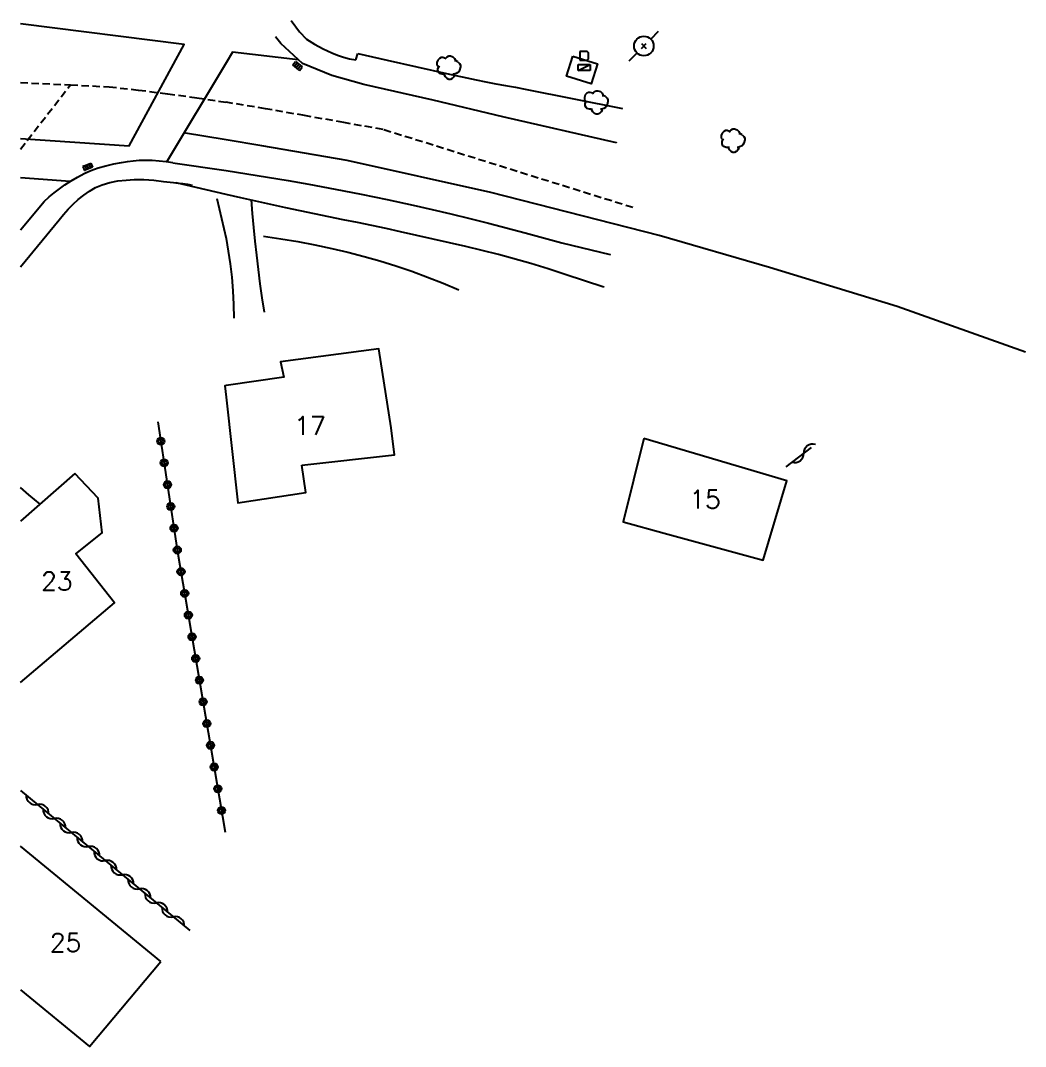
# Model space of a CAD drawing. Header units: millimetres. Extents: x 146000 to 147001, y 141999 to 143000.
# Drawn here: x 146000 to 146068.5, y 142720.1 to 142790 of the extents above; entities that cross this region are included whole.
import ezdxf
from ezdxf.enums import TextEntityAlignment as Align

# ---------------------------------------------------------------- set-up
doc = ezdxf.new("R2010")
doc.units = ezdxf.units.MM
doc.linetypes.add('DASHED', pattern=[0.75, 0.5, -0.25])
doc.layers.get('0').update_dxf_attribs({"linetype": 'CONTINUOUS'})
for name, color, linetype in [('W0001', 6, 'DASHED'), ('W0006', 2, 'CONTINUOUS'), ('W0014', 7, 'CONTINUOUS'), ('W0017', 7, 'CONTINUOUS'), ('W0020', 2, 'CONTINUOUS'), ('W0101', 7, 'CONTINUOUS'), ('W0211', 2, 'CONTINUOUS'), ('W0300', 7, 'CONTINUOUS'), ('W0310', 3, 'CONTINUOUS'), ('W0323', 7, 'CONTINUOUS'), ('W0333', 7, 'CONTINUOUS'), ('W0401', 7, 'CONTINUOUS'), ('W0438', 7, 'CONTINUOUS'), ('W0473', 7, 'CONTINUOUS'), ('W0991', 7, 'CONTINUOUS')]:
    doc.layers.add(name, color=color, linetype=linetype)
doc.styles.get("Standard").update_dxf_attribs({"font": 'romans.shx', "width": 0.85})

# ---------------------------------------------------------------- blocks, each defined once
blk = doc.blocks.new('T473')
for p, q in [((0.500001, 0.500001), (1.000002, 1.000002)), ((-0.166667, 0.166667), (0.166667, -0.166667)), ((-0.166667, -0.166667), (0.166667, 0.166667)), ((-1.000002, -1.000002), (-0.500001, -0.500001))]:
    blk.add_line(p, q)
blk.add_ellipse((0, 0), major_axis=(0.471405, 0.471405), ratio=1, start_param=5.497787144, end_param=11.780972451)
blk = doc.blocks.new('T300')
for p, q in [((-0.286, 0.629), (-0.171, 0.743)), ((-0.171, 0.743), (-0.057, 0.8)), ((-0.057, 0.8), (0.057, 0.8)), ((0.057, 0.8), (0.229, 0.743)), ((0.229, 0.743), (0.343, 0.629)), ((-0.8, 0.514), (-0.857, 0.343)), ((-0.857, 0.343), (-0.857, 0.171)), ((-0.857, 0.171), (-0.743, 0.057)), ((-0.686, 0.629), (-0.8, 0.514)), ((-0.8, -0.057), (-0.743, 0.057)), ((-0.743, 0.057), (-0.686, 0.114)), ((-0.571, 0.686), (-0.686, 0.629)), ((-0.457, 0.686), (-0.571, 0.686)), ((-0.286, 0.629), (-0.457, 0.686)), ((-0.229, 0.571), (-0.286, 0.629)), ((0.343, 0.629), (0.4, 0.514)), ((0.457, 0.457), (0.343, 0.457)), ((0.4, 0.514), (0.4, 0.457)), ((0.571, 0.4), (0.457, 0.457)), ((0.571, 0.4), (0.686, 0.286)), ((0.686, 0.286), (0.743, 0.171)), ((0.743, 0.057), (0.686, -0.171)), ((0.743, 0.171), (0.743, 0.057)), ((-0.8, -0.171), (-0.8, -0.057)), ((-0.8, -0.229), (-0.8, -0.171)), ((-0.743, -0.343), (-0.8, -0.229)), ((-0.686, -0.4), (-0.743, -0.343)), ((-0.514, -0.457), (-0.686, -0.4)), ((-0.4, -0.457), (-0.514, -0.457)), ((-0.4, -0.457), (-0.343, -0.457)), ((-0.343, -0.457), (-0.343, -0.4)), ((-0.343, -0.514), (-0.343, -0.457)), ((-0.286, -0.629), (-0.343, -0.514)), ((-0.171, -0.743), (-0.286, -0.629)), ((0.229, -0.686), (0.171, -0.743)), ((0.286, -0.457), (0.229, -0.457)), ((0.286, -0.629), (0.229, -0.686)), ((0.457, -0.4), (0.286, -0.457)), ((0.343, -0.514), (0.286, -0.629)), ((0.343, -0.514), (0.343, -0.457)), ((0.571, -0.343), (0.457, -0.4)), ((0.629, -0.286), (0.571, -0.343)), ((0.686, -0.171), (0.629, -0.286)), ((-0.057, -0.8), (-0.171, -0.743)), ((0.057, -0.8), (-0.057, -0.8)), ((0.171, -0.743), (0.057, -0.8))]:
    blk.add_line(p, q)
blk = doc.blocks.new('T438')
for p, q in [((0.15, 1.1), (-0.3, 1.1)), ((-0.3, 1.1), (-0.3, 0.5)), ((0.3, 0.65), (0.3, 0.95)), ((-0.4, 0.2), (0.4, 0.2)), ((-0.4, -0.2), (-0.4, 0.2)), ((-0.3, 0.5), (0.15, 0.5)), ((0.4, 0.2), (0.4, -0.2))]:
    blk.add_line(p, q)
at = {"flags": 128}
for points in [[(-0.4, -0.2), (0.4, 0.2)], [(0.4, -0.2), (-0.4, -0.2)]]:
    blk.add_lwpolyline(points, dxfattribs=at)
for centre, major_axis, start_param, end_param in [((0.15, 0.95), (0.106, -0.106), 0.785398, 2.356194), ((0.15, 0.65), (0.106, 0.106), 3.926991, 5.497787)]:
    blk.add_ellipse(centre, major_axis=major_axis, ratio=1, start_param=start_param, end_param=end_param)
blk = doc.blocks.new('T401')
for p, q in [((-0.3, 0.3), (0, 0.3)), ((-0.3, -0.25), (-0.3, 0.3)), ((-0.3, 0.15), (0, 0.15)), ((-0.3, 0), (0, 0)), ((0, 0.3), (0, -0.25)), ((-0.3, -0.15), (0, -0.15)), ((-0.3, -0.25), (-0.3, -0.3)), ((-0.3, -0.3), (0, -0.3)), ((0, -0.3), (0, -0.25))]:
    blk.add_line(p, q)
blk = doc.blocks.new('t323o')
at = {"color": 0, "linetype": 'Continuous'}
for radius in [0.25, 0.15]:
    blk.add_circle((0, 0), radius, dxfattribs=at)
blk = doc.blocks.new('t310o')
at = {"color": 0, "linetype": 'Continuous'}
for centre, start, end in [((-0.5, 0.375), 216.8699, 323.1304), ((0.5, -0.375), 36.8699, 143.1303)]:
    blk.add_arc(centre, 0.625, start, end, dxfattribs=at)

msp = doc.modelspace()

# ---------------------------------------------------------------- linework, layer by layer
at = {"layer": 'W0001'}
for points in [[(146000, 142785.767), (146003.409, 142785.609)], [(146000, 142781.236), (146003.409, 142785.609)], [(146003.409, 142785.609), (146006.036, 142785.471), (146008.033, 142785.252), (146010.026, 142785.002), (146012.015, 142784.724), (146014, 142784.42)], [(146041.702, 142777.248), (146024.694, 142782.561), (146022.023, 142783.04), (146019.352, 142783.516), (146016.678, 142783.979), (146014, 142784.42)]]:
    msp.add_lwpolyline(points, dxfattribs=at)
at = {"layer": 'W0006'}
for points in [[(146014, 142781.854), (146011.107, 142782.329)], [(146068.46, 142767.387), (146059.729, 142770.507), (146051.032, 142773.164), (146043.506, 142775.35), (146032.047, 142778.262), (146022.254, 142780.447), (146016.438, 142781.454), (146014, 142781.854)]]:
    msp.add_lwpolyline(points, dxfattribs=at)
at = {"layer": 'W0014'}
for points in [[(146018.437, 142789.992), (146019.005, 142789.232), (146019.478, 142788.727), (146020.031, 142788.376), (146020.608, 142788.072), (146021.196, 142787.799), (146021.595, 142787.637), (146022.004, 142787.499), (146022.42, 142787.388), (146022.842, 142787.302)], [(146040.589, 142781.661), (146040.589, 142781.661), (146040.589, 142781.661), (146040.589, 142781.661), (146032.849, 142783.439), (146028.102, 142784.575), (146023.388, 142785.635), (146021.201, 142786.246), (146019.201, 142787.071), (146017.744, 142788.416), (146017.377, 142788.891)], [(146022.842, 142787.302), (146022.97, 142787.754)], [(146022.97, 142787.754), (146024.983, 142787.29), (146026.998, 142786.834), (146029.015, 142786.387), (146031.034, 142785.952), (146031.701, 142785.816), (146032.371, 142785.688), (146033.041, 142785.564), (146033.711, 142785.442), (146034.381, 142785.316), (146034.381, 142785.316), (146034.381, 142785.316), (146034.381, 142785.316), (146034.381, 142785.316), (146034.381, 142785.316), (146034.381, 142785.316), (146034.381, 142785.316), (146034.381, 142785.316), (146034.381, 142785.316), (146034.381, 142785.316), (146040.998, 142783.993)], [(146001.617, 142777.67), (146001.949, 142777.973), (146002.294, 142778.261), (146002.651, 142778.534), (146003.02, 142778.792), (146003.444, 142779.065), (146003.878, 142779.323), (146004.326, 142779.558), (146004.788, 142779.763), (146005.299, 142779.947), (146005.821, 142780.096), (146006.349, 142780.219), (146006.881, 142780.323), (146007.281, 142780.387), (146007.682, 142780.436), (146008.086, 142780.467), (146008.491, 142780.478), (146008.967, 142780.469), (146009.441, 142780.437), (146009.914, 142780.384), (146010.384, 142780.309)], [(146010.371, 142780.302), (146014, 142779.774)], [(146014, 142779.774), (146015.414, 142779.553), (146016.827, 142779.322), (146018.239, 142779.082), (146019.649, 142778.834), (146021.431, 142778.504), (146023.209, 142778.155), (146024.984, 142777.789), (146026.755, 142777.407), (146028.04, 142777.117), (146029.323, 142776.815), (146030.602, 142776.502), (146031.88, 142776.18), (146034.384, 142775.527), (146036.881, 142774.851), (146040.174, 142774.057), (146040.174, 142774.057)], [(146002.642, 142776.411), (146002.932, 142776.785), (146003.246, 142777.14), (146003.582, 142777.474), (146003.938, 142777.786), (146004.312, 142778.082), (146004.703, 142778.359), (146005.117, 142778.604), (146005.557, 142778.802), (146006.089, 142778.964), (146006.636, 142779.063), (146007.186, 142779.119), (146007.735, 142779.15), (146008.408, 142779.15), (146009.079, 142779.103), (146009.746, 142779.03), (146010.411, 142778.956), (146010.731, 142778.919), (146011.051, 142778.878), (146011.37, 142778.83), (146011.688, 142778.778)], [(146014, 142778.139), (146010.606, 142778.929)], [(146039.734, 142771.829), (146039.734, 142771.829), (146037.093, 142772.686), (146035.936, 142773.076), (146034.769, 142773.437), (146032.566, 142774.047), (146030.346, 142774.59), (146028.118, 142775.097), (146025.89, 142775.597), (146024.916, 142775.812), (146023.94, 142776.02), (146022.962, 142776.222), (146021.984, 142776.42), (146021.006, 142776.617), (146020.029, 142776.816), (146019.052, 142777.019), (146018.076, 142777.228), (146017.056, 142777.452), (146016.037, 142777.678), (146015.018, 142777.907), (146014, 142778.139)], [(146000, 142775.724), (146001.617, 142777.67)], [(146000, 142773.207), (146002.642, 142776.411)]]:
    msp.add_lwpolyline(points, dxfattribs=at)
at = {"layer": 'W0017'}
for points in [[(146013.367, 142777.865), (146014, 142775.147)], [(146015.716, 142777.779), (146015.79, 142776.836), (146015.874, 142775.895), (146015.966, 142774.954), (146016.068, 142774.014), (146016.184, 142773.037), (146016.309, 142772.06), (146016.444, 142771.086), (146016.588, 142770.112)], [(146014, 142775.147), (146014.079, 142774.716), (146014.152, 142774.285), (146014.22, 142773.852), (146014.282, 142773.418), (146014.392, 142772.495), (146014.471, 142771.57), (146014.519, 142770.642), (146014.536, 142769.713)], [(146001.327, 142757.046), (146000.568, 142757.661), (146000, 142758.171)]]:
    msp.add_lwpolyline(points, dxfattribs=at)
at = {"layer": 'W0020'}
for points in [[(146000, 142781.963), (146007.39, 142781.446), (146011.159, 142788.348), (146000, 142789.76)], [(146018.915, 142787.307), (146014.434, 142787.838), (146014, 142787.116)], [(146014, 142787.116), (146009.934, 142780.349)], [(146000, 142779.299), (146003.373, 142779.049)]]:
    msp.add_lwpolyline(points, dxfattribs=at)
at = {"layer": 'W0101'}
for points in [[(146025.241, 142762.232), (146024.42, 142767.629), (146017.713, 142766.726), (146017.937, 142765.685), (146014, 142765.123)], [(146014, 142765.123), (146013.911, 142765.11), (146014, 142764.317)], [(146014, 142764.317), (146014.806, 142757.133), (146019.446, 142757.835), (146019.167, 142759.687)], [(146019.167, 142759.687), (146025.483, 142760.396), (146025.241, 142762.232)], [(146042.463, 142761.508), (146041.064, 142755.826), (146043.855, 142755.051)], [(146043.855, 142755.051), (146050.59, 142753.229), (146052.194, 142758.624), (146042.463, 142761.508)], [(146003.704, 142759.13), (146000, 142755.882)], [(146000, 142744.892), (146006.396, 142750.323), (146003.771, 142753.649), (146005.553, 142755.086), (146005.295, 142757.441), (146003.704, 142759.13)], [(146009.547, 142725.879), (146000, 142733.74)], [(146000, 142723.942), (146004.694, 142720.082), (146009.547, 142725.879)]]:
    msp.add_lwpolyline(points, dxfattribs=at)
at = {"layer": 'W0211'}
msp.add_lwpolyline([(146016.556, 142775.293), (146017.726, 142775.124), (146018.893, 142774.929), (146020.055, 142774.707), (146021.211, 142774.46), (146022.308, 142774.2), (146023.399, 142773.916), (146024.483, 142773.607), (146025.56, 142773.271), (146026.647, 142772.903), (146027.725, 142772.509), (146028.793, 142772.09), (146029.851, 142771.645)], dxfattribs=at)
at = {"layer": 'W0310'}
for points in [[(146052.161, 142759.588), (146053.882, 142760.901)], [(146000, 142737.527), (146011.535, 142727.975)]]:
    msp.add_lwpolyline(points, dxfattribs=at)
at = {"layer": 'W0323'}
msp.add_lwpolyline([(146009.357, 142762.656), (146010.68, 142753.926), (146013.938, 142734.688)], dxfattribs=at)
at = {"layer": 'W0333'}
msp.add_lwpolyline([(146037.627, 142787.57), (146039.304, 142787.047), (146038.877, 142785.679), (146037.2, 142786.202)], close=True, dxfattribs=at)

# ---------------------------------------------------------------- block references
at = {"layer": 'W0300'}
for p in [(146029.228, 142786.782), (146039.27, 142784.408), (146048.588, 142781.807)]:
    msp.add_blockref('T300', p, dxfattribs=at)
at = {"layer": 'W0310'}
for p, rotation in [((146053.353, 142760.498), 37.35489437396973), ((146001.155, 142736.571), 320.3710564102572), ((146002.311, 142735.614), 320.3710564102572), ((146003.466, 142734.657), 320.3710564102572), ((146004.621, 142733.701), 320.3710564102572), ((146005.776, 142732.744), 320.3710564102572), ((146006.932, 142731.787), 320.3710564102572), ((146008.087, 142730.83), 320.3710564102572), ((146009.242, 142729.874), 320.3710564102572), ((146010.398, 142728.917), 320.3710564102572)]:
    msp.add_blockref('t310o', p, dxfattribs=dict(at, rotation=rotation))
at = {"layer": 'W0323'}
for p, rotation in [((146009.558, 142761.33), 278.6173979407963), ((146009.783, 142759.847), 278.6173979407963), ((146010.008, 142758.363), 278.6173979407963), ((146010.232, 142756.88), 278.6173979407963), ((146010.457, 142755.397), 278.6173979407963), ((146010.682, 142753.914), 279.6123400877455), ((146010.932, 142752.435), 279.6123400877455), ((146011.183, 142750.956), 279.6123400877455), ((146011.433, 142749.477), 279.6123400877455), ((146011.684, 142747.999), 279.6123400877455), ((146011.934, 142746.52), 279.6123400877455), ((146012.185, 142745.041), 279.6123400877455), ((146012.435, 142743.562), 279.6123400877455), ((146012.686, 142742.083), 279.6123400877455), ((146012.936, 142740.604), 279.6123400877455), ((146013.187, 142739.125), 279.6123400877455), ((146013.437, 142737.646), 279.6123400877455), ((146013.688, 142736.167), 279.6123400877455)]:
    msp.add_blockref('t323o', p, dxfattribs=dict(at, rotation=rotation))
at = {"layer": 'W0401'}
for p, rotation in [((146018.964, 142787.015), 50.47347602383745), ((146004.632, 142779.889), 292.6518485948164)]:
    msp.add_blockref('T401', p, dxfattribs=dict(at, rotation=rotation))
at = {"layer": 'W0438'}
msp.add_blockref('T438', (146038.395, 142786.789), dxfattribs=at)
at = {"layer": 'W0473'}
msp.add_blockref('T473', (146042.462, 142788.255), dxfattribs=at)

# ---------------------------------------------------------------- texts
at = {"layer": 'W0991'}
for s, p in [('17', (146019.718, 142762.381)), ('15', (146046.632, 142757.369)), ('23', (146002.474, 142751.792)), ('25', (146003.072, 142727.164))]:
    msp.add_text(s, height=1.25, dxfattribs=at).set_placement(p, align=Align.MIDDLE_CENTER)

doc.saveas('drawing.dxf')
